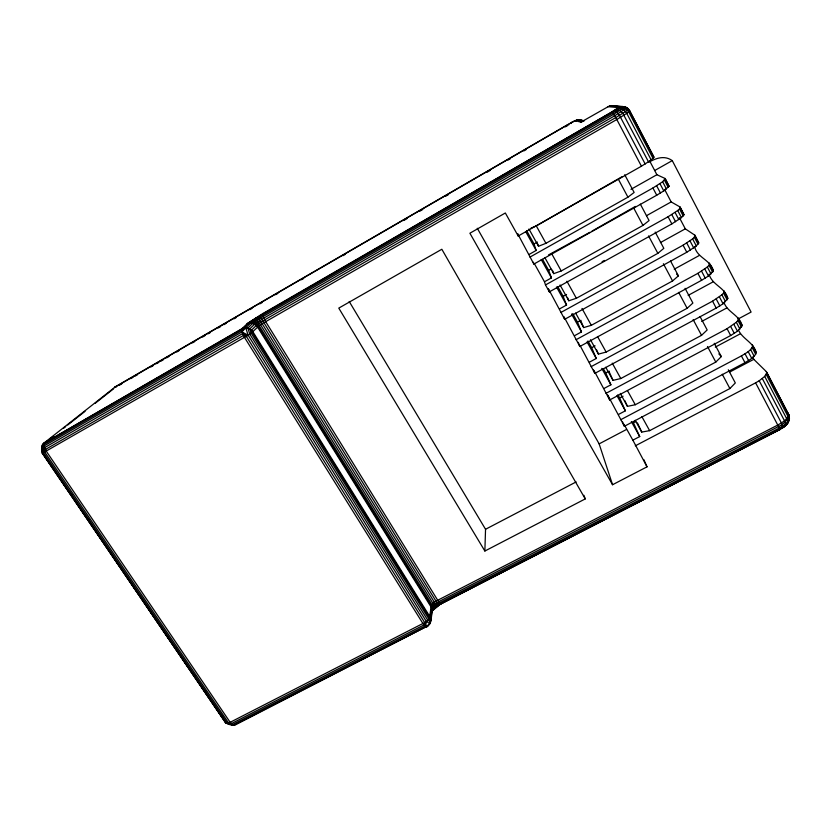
<?xml version="1.0" encoding="UTF-8"?>
<svg xmlns="http://www.w3.org/2000/svg" width="831" height="831" viewBox="0 0 831 831"><rect width="100%" height="100%" fill="white"/><g stroke="black" fill="none" stroke-linecap="round" stroke-linejoin="round"><path stroke-width="1.25" d="M583.881 495.276L585.242 498.912L484.868 551.026L485.543 529.274L349.197 301.487M752.616 357.081L753.8 359.335L766.286 371.582L788.733 414.721C787.497 419.884 782.013 422.48 777.837 425.025L437.719 600.262C425.971 603.753 434.8 620.082 422.896 623.499L230.156 722.316L226.229 723.417L42.298 453.29L41.643 446.912L43.337 443.588L115.738 386.529L568.581 124.141L568.778 124.899M235.692 724.217L233.428 725.297L230.156 722.316L46.349 451.295L43.337 443.588L241.8 328.785L247.97 323.041L263.012 313.464L612.011 111.956C617.007 108.072 625.307 102.919 629.669 110.71L653.893 156.966L651.234 160.019L641.439 166.21L518.191 236.014L505.341 212.985L469.899 233.22L612.551 484.733L647.017 466.835L643.911 459.72M227.258 723.385L234.373 725.411L427.124 626.221L233.428 725.297L227.258 723.385L43.555 452.812L43.96 444.45L44.832 442.414M571.78 122.354L572.58 122.064L570.211 123.206L575.374 120.661L580.869 122.188L609.611 105.859L622.648 106.461L612.977 113.006L262.835 315.094L251.533 322.293L245.768 327.757L248.095 335.163L426.261 621.339L425.732 626.844L426.417 627.114C435.465 621.474 427.311 606.142 439.62 602.839L779.312 428.017C783.903 425.441 791.808 421.13 788.733 414.721L766.286 371.582M624.226 107.396L626.771 107.916L614.743 115.769L263.822 318.096L255.273 323.56L249.83 328.858L251.18 333.127L428.827 618.846L430.915 620.227L429.897 616.706L252.894 331.787C250.65 328.141 245.571 326.635 241.8 328.785L241.883 331.953L244.459 337.344L422.896 623.499L425.732 626.844L429.897 623.717L430.292 619.957M431.403 612.25L430.946 613.693L432.286 609.185L431.247 605.851L258.181 326.5L253.445 322.677L247.97 323.041M781.13 428.36L781.981 428.443L786.573 424.755L787.684 421.961L787.497 420.268L764.728 376.401L766.764 372.787M225.565 721.568L225.575 723.105L232.067 725.016M782.646 427.259L783.893 427.051L787.653 423.208L788.983 420.216L788.515 419.063M788.983 420.216L787.653 423.208M781.981 428.443L782.646 426.095L781.42 422.958L759.222 380.764L764.728 376.401M608.261 396.065L624.382 426.272L744.981 362.68C749.147 360.072 754.527 357.673 756.262 352.728C753.894 342.673 742.727 339.131 738.593 330.354M620.726 419.717L741.418 355.917C745.584 353.31 750.944 350.921 752.741 346.008L752.304 344.886M263.012 313.464L263.188 316.466L265.702 321.67L437.719 600.262L441.074 603.867L782.542 428.069M594.269 370.99L609.694 399.96L730.667 335.527L737.471 331.226L742.125 325.731C739.746 315.198 727.395 312.3 723.978 302.515M605.996 393.333L727.073 328.692L736.349 322.293L737.938 320.434L738.177 317.899M433.46 609.393L441.708 603.077L431.559 611.481L434.436 607.814L440.43 603.576L779.717 429.025L787.362 423.488M580.131 345.654L594.851 373.368L716.208 308.072L723.053 303.772L727.831 298.443C725.266 287.453 711.907 285.043 709.092 274.168M53.454 436.275L42.246 445.125L44.064 445.967L241.883 331.953C245.55 323.051 255.148 319 262.773 314.066L620.487 106.96C624.05 106.077 627.976 107.801 629.69 111.063L653.997 157.464M591.111 366.668L712.562 301.165L721.931 294.808L723.562 293L723.894 290.632M563.979 316.715L579.851 346.485L701.582 280.317L708.469 276.017L713.382 270.864C710.796 259.771 697.022 257.963 694.633 246.61M576.07 339.723L697.895 273.337L707.347 267.011L709.03 265.266L709.456 263.063M664.634 189.468L671.168 201.923L680.101 207.012L684.017 214.782L681.451 217.629L671.843 223.903L549.353 291.847L548.283 288.575L564.685 319.312L686.79 252.26L696.305 245.966L698.778 242.974L694.861 235.194L685.305 228.837L679.426 217.639M560.863 312.477L683.072 245.207L692.607 238.913L694.342 237.23L694.861 235.194M432.089 610.806L433.117 607.918L431.975 604.739L259.21 325.742L254.785 321.711L250.048 321.545M549.353 291.847L545.5 284.94L668.082 216.756L677.712 210.503L679.488 208.882L680.101 207.012M518.191 236.014L517.63 233.646L533.855 264.081L656.729 195.223L663.772 190.901L669.09 186.289L665.184 178.53L656.895 174.718L649.686 160.996M529.96 257.091L652.927 187.993L662.639 181.771L665.184 178.53M432.494 610.577L434.436 607.814L433.065 603.545L260.581 324.817L256.561 320.527L252.801 319.717M426.417 627.114L428.692 625.141L425.732 626.844L424.631 622.502L246.277 336.275L241.883 331.953L245.768 327.757M635.196 420.309L641.729 432.078L649.634 430.655L729.888 388.555L735.31 382.946L728.33 369.795M620.248 393.395L627.447 406.359L635.279 404.739L715.792 362.087L721.318 356.592L714.255 343.296M759.222 380.764L755.618 382.852L779.312 428.017L779.862 429.617L777.047 430.572M605.737 367.271L613.018 380.369L620.788 378.541L701.541 335.329L707.171 329.959L700.034 316.528M590.467 339.765L598.434 354.11L606.131 352.064L687.133 308.291L692.877 303.045L685.066 288.336M575.644 313.079L583.694 327.58L591.319 325.316L672.57 280.961L678.428 275.84L670.534 260.976M560.042 284.981L568.809 300.76L576.361 298.277L657.851 253.341L663.824 248.334L655.192 232.088M544.856 257.631L553.758 273.648L561.226 270.948L642.976 225.409L649.063 220.547L640.337 204.114M63.634 428.235L65.67 426.625M67.706 425.015L85.022 411.345M95.201 403.305L113.535 388.825M116.319 386.81L114.47 387.526L568.56 124.307L570.617 123.133L571.229 123.497M592.077 231.07L635.351 206.431M528.952 228.982L538.54 246.256L545.936 243.317L627.935 197.176L634.136 192.449L624.725 174.728M531.051 228.099L536.296 225.897L622.035 176.723M783.893 427.051L785.378 425.379L785.503 424.028L784.485 420.746L762.339 378.562M41.55 448.844L42.911 452.594L42.298 453.29L244.459 337.344C252.759 333.688 257.433 325.368 265.702 321.67L616.82 119.498L626.761 113.369L629.669 110.71M114.47 387.526L116.392 386.29M119.498 385.158L121.742 383.86M130.727 378.656L132.97 377.347M135.224 376.048L137.468 374.75M150.951 366.938L153.195 365.64M156.56 363.687L158.804 362.389M161.058 361.08L163.302 359.781M166.667 357.829L168.922 356.53M176.785 351.97L179.029 350.672M192.501 342.86L194.755 341.562M202.619 337.012L204.862 335.703M208.228 333.761L210.472 332.452M218.335 327.902L220.589 326.604M223.954 324.651L226.198 323.342M234.062 318.792L236.305 317.494M249.788 309.683L252.032 308.384M259.895 303.824L262.139 302.526M275.622 294.714L277.866 293.416M301.456 279.756L303.699 278.447M343.016 255.678L345.26 254.379M403.669 220.537L407.034 218.584M419.395 211.427L422.761 209.485M445.229 196.469L448.595 194.516M486.789 172.391L490.155 170.438M508.125 160.03L510.369 158.731M523.852 150.92L526.096 149.622M565.412 126.842L567.656 125.543M654.683 170.532L672.258 160.612L751.099 312.061L738.624 318.73M529.202 254.379L536.182 250.453L534.032 243.971L537.418 242.06M630.968 189.333L656.895 174.718M548.512 254.93L589.833 232.327M545.5 284.94L544.482 281.771L551.452 277.897L548.668 270.304L550.922 269.047M646.445 215.717L671.168 201.923M602.08 261.723L604.345 260.456M559.606 308.872L566.545 305.05L563.158 296.366L566.555 294.486M660.416 242.59L685.305 228.837M574.564 335.682L581.482 331.912L577.503 322.158L580.911 320.288M674.242 269.192L699.287 255.481M589.366 362.212L596.274 358.483L591.693 347.701L595.1 345.852M688.161 295.379L713.123 281.844M604.012 388.472L610.899 384.784L605.747 372.974L609.175 371.135M701.696 321.441L726.824 307.937M618.513 414.451L625.369 410.815L619.666 398.007L623.084 396.19M715.325 347.098L740.379 333.771M635.736 421.577L633.44 422.782L639.704 436.566L632.858 440.16L647.017 466.835M729.732 372.028L753.8 359.335M612.551 484.733L599.141 443.868L626.491 429.471M635.289 445.832L755.618 382.852M485.543 529.274L576.143 481.928M442.861 602.485L456.686 595.37M462.452 592.41L480.889 582.926M483.195 581.742L488.95 578.771M491.256 577.587L513.153 566.327M518.918 563.356L537.356 553.872M543.121 550.911L545.416 549.727M547.722 548.543L561.559 541.428M563.854 540.243L569.619 537.273M579.996 531.944L593.822 524.828M599.587 521.868L601.883 520.673M607.648 517.713L629.545 506.453M635.31 503.482L653.748 493.998M656.054 492.814L661.808 489.854M664.114 488.67L686.011 477.399M691.776 474.439L710.214 464.955M715.969 461.994L718.275 460.8M720.581 459.616L734.407 452.5M736.713 451.316L742.478 448.356M752.844 443.016L766.681 435.911M772.435 432.941L774.741 431.756M441.074 603.867L779.862 429.617M573.161 121.627L578.978 119.685L584.328 120.827M649.281 161.993C656.49 157.932 664.707 155.241 672.258 160.612M574.263 121.077L578.978 119.685L583.559 120.859M575.021 120.755L578.438 119.82L582.531 120.672L581.845 120.827M575.374 120.661L577.13 119.934L582.728 121.409L580.869 122.188M246.693 324.09C250.38 321.981 255.366 323.456 257.558 327.03L430.936 606.796L431.943 610.266L430.666 622.035L427.695 620.092L249.767 334.083L247.867 328.048L253.445 322.677L263.188 316.466L613.787 114.211L624.787 107.043L611.595 105.589M618.451 107.77L620.497 106.752L609.611 105.859M617.942 108.217C621.806 106.171 626.771 108.175 628.703 111.967L653.093 158.513M783.81 426.158C787.341 425.482 788.879 421.546 789.45 418.388L788.931 417.131M616.966 108.913C620.788 107.189 625.005 109.962 626.761 113.369L651.234 160.019M615.574 109.806L619.905 110.533L622.835 113.328L648.533 161.9M574.325 121.149L575.634 121.129M613.891 110.845L617.018 112.31L619.5 115.384L645.199 164.019M607.741 106.638L618.461 107.604M256.021 317.66L258.649 319.197L262.191 323.789L434.457 602.35L436.223 606.266L435.226 607.232M226.79 722.97L225.357 722.471L42.371 453.082L41.986 450.786M228.369 724.05L230.166 724.757M233.428 725.297L228.598 723.012L44.801 452.168L44.064 445.967M241.883 331.953L248.095 335.163M426.261 621.339L429.897 623.717M612.011 111.956L615.781 117.576L641.439 166.21M725.494 295.826L727.478 297.477M739.808 322.968L741.719 324.672M676.559 274.095L678.428 275.84M786.406 411.522L788.183 413.381L789.367 416.518L789.024 420.039M787.05 413.329L788.816 415.199M718.867 353.881L721.318 356.592M69.835 492.243L72.017 495.453M87.307 517.962L89.488 521.172M175.351 647.629L177.533 650.839M192.813 673.349L195.005 676.559M204.457 690.488L205.911 692.639M221.929 716.208L223.383 718.358M226.229 723.417L42.703 453.196L41.643 446.912M259.501 315.531L438.602 605.373M484.868 551.026L338.778 308.114L441.832 249.258L585.242 498.912M477.285 228.265L599.141 443.868M534.24 263.417L544.482 281.771M624.008 424.298L632.858 440.16M526.646 230.686L534.032 243.971M542.581 259.345L548.668 270.304M557.736 286.602L563.158 296.366M572.725 313.567L577.503 322.158M587.943 340.949L591.693 347.701M603.275 368.528L605.747 372.974M617.828 394.694L619.666 398.007M525.846 231.87L536.182 250.453M541.22 259.511L551.452 277.897M556.49 286.975L566.545 305.05M571.541 314.025L581.482 331.912M587.039 341.894L596.274 358.483M601.769 368.372L610.899 384.784M616.945 395.649L625.369 410.815M631.352 421.566L639.704 436.566M536.296 225.897L545.936 243.317M551.691 253.715L561.226 270.948M566.919 281.221L576.361 298.277M581.991 308.446L591.319 325.316M597.51 336.493L606.131 352.064M612.25 363.126L620.788 378.541M627.447 390.57L635.279 404.739M641.875 416.643L649.634 430.655M618.451 179.371L627.935 197.176M633.596 207.802L642.976 225.409M648.575 235.921L657.851 253.341M663.387 263.728L672.57 280.961M678.657 292.387L687.133 308.291M693.147 319.592L701.541 335.329M707.493 346.506L715.792 362.087M722.274 374.241L729.888 388.555M659.98 183.682L663.772 190.901M675.084 212.445L678.834 219.592M690.031 240.897L693.74 247.96M704.802 269.036L708.469 276.017M719.417 296.864L723.053 303.772M733.877 324.391L737.471 331.226M748.18 351.627L751.733 358.39M656.656 185.812L660.458 193.031M671.801 214.585L675.561 221.732M686.77 243.047L690.488 250.11M701.582 271.197L705.259 278.177M716.229 299.035L719.864 305.943M730.709 326.573L734.313 333.408M745.043 353.819L748.606 360.581M652.927 187.993L656.729 195.223M668.082 216.756L671.843 223.903M683.072 245.207L686.79 252.26M697.895 273.337L701.582 280.317M712.562 301.165L716.208 308.072M727.073 328.692L730.667 335.527M741.418 355.917L744.981 362.68M665.33 179.112L669.09 186.289M680.298 207.688L684.017 214.782M695.1 235.962L698.778 242.974M709.747 263.915L713.382 270.864M724.237 291.577L727.831 298.443M738.562 318.938L742.125 325.731M752.741 346.008L756.262 352.728M664.468 180.213L668.238 187.411M679.488 208.882L683.217 215.998M694.342 237.23L698.03 244.262M709.03 265.266L712.676 272.225M723.562 293L727.177 299.887M737.938 320.434L741.512 327.248M752.169 347.576L755.701 354.318M766.234 374.428L788.91 418.242L782.189 424.631L438.695 601.706C431.808 604.334 429.949 611.574 430.655 618.409L429.575 617.693L252.25 332.338L251.544 330.125L256.893 324.859L264.674 319.873L615.781 117.576L625.546 111.551L628.423 108.954M662.639 181.771L666.42 188.99M677.712 210.503L681.451 217.629M692.607 238.913L696.305 245.966M707.347 267.011L711.004 273.991M721.931 294.808L725.546 301.705M736.349 322.293L739.933 329.128M750.611 349.498L754.153 356.25M637.46 422.937L641.729 432.078M624.767 400.532L627.447 406.359M609.144 371.779L613.018 380.369M596.523 349.758L598.434 354.11M580.869 320.943L583.694 327.58M622.564 421.971L624.382 426.272M607.658 394.985L609.694 399.96M567.428 297.384L568.809 300.76M593.5 369.94L594.851 373.368M552.428 270.22L553.758 273.648M578.283 342.341L579.851 346.485M564.02 317.463L564.685 319.312M537.709 243.919L538.54 246.256M533.315 262.201L533.855 264.081M42.246 445.125L43.555 452.812M45.3 449.519L44.801 452.168L44.521 447.701L242.517 333.657L246.277 336.275L243.39 335.495L45.3 449.519M424.631 622.502L423.903 624.974L231.236 723.697L228.598 723.012L232.348 724.715L424.88 626.117L424.631 622.502M243.701 328.006L241.541 330.52L43.96 444.45L43.337 443.588L243.701 328.006"/></g></svg>
